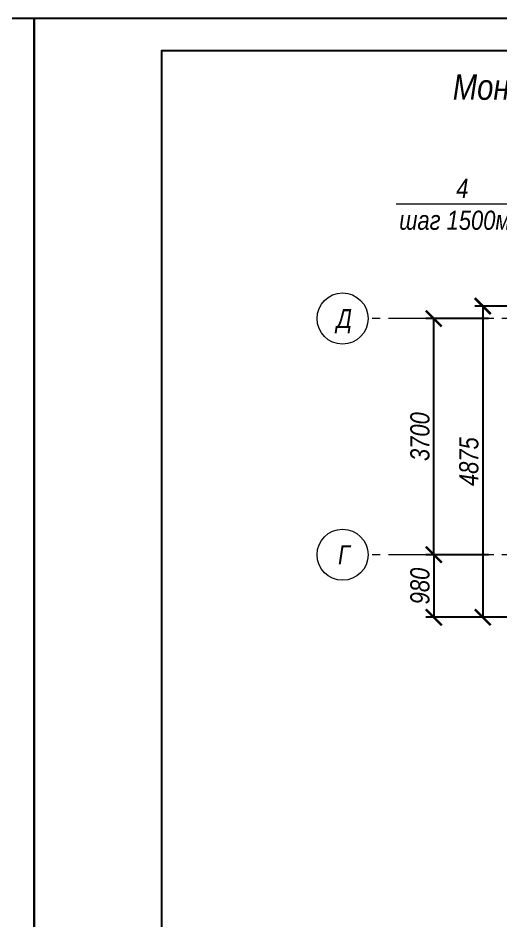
# Model space of a CAD drawing. Header units: millimetres. Extents: x 1582001 to 3303937, y 226471 to 491235.
# Drawn here: x 1707751 to 1715313, y 306813 to 320955 of the extents above; entities that cross this region are included whole.
import ezdxf
from ezdxf.enums import TextEntityAlignment as Align

# ---------------------------------------------------------------- set-up
doc = ezdxf.new("R2010")
doc.units = ezdxf.units.MM
doc.linetypes.add('CENTER', pattern=[50.8, 31.75, -6.35, 6.35, -6.35])
doc.layers.get('Defpoints').update_dxf_attribs({"color": 255, "lineweight": 30})
doc.layers.add('Оси', color=251, linetype='CENTER', lineweight=9)
doc.layers.add('Размеры', color=7, linetype='Continuous', lineweight=18)
doc.layers.add('Формуляр', color=138, linetype='Continuous')
doc.styles.add('GOST 2.304', font='ARIALNI.TTF', dxfattribs={"width": 0.98, "height": 300})
doc.styles.get("Standard").update_dxf_attribs({"font": 'ARIALNI.TTF', "height": 300})
doc.styles.add('STYLE1', font='ARIALNI.TTF', dxfattribs={"height": 300})
doc.styles.add('Текст', font='ARIALNI.TTF')
doc.dimstyles.new('ISO-25', dxfattribs={"dimscale": 100, "dimtxt": 2.5, "dimasz": 2.5, "dimexe": 1.25, "dimexo": 0.625, "dimtad": 1, "dimdec": 0, "dimtxsty": 'Standard', "dimblk": 'ARCHTICK', "dimcen": 2.5, "dimadec": 0, "dimazin": 0, "dimtfac": 1, "dimtdec": 0, "dimtmove": 0, "dimatfit": 3, "dimfxl": 0, "dimarcsym": 0})

# ---------------------------------------------------------------- blocks, each defined once
blk = doc.blocks.new('_ArchTick')
at = {"color": 0, "linetype": 'ByBlock', "const_width": 0.15}
blk.add_lwpolyline([(-0.5, -0.5), (0.5, 0.5)], dxfattribs=at)
blk = doc.blocks.new('*D2031')
at = {"layer": 'Defpoints', "color": 0, "lineweight": -3, "ltscale": 100, "transparency": 16777216}
for p in [(1717094, 316444), (1715028, 311569), (1717094, 311569)]:
    blk.add_point(p, dxfattribs=at)
at = {"layer": 'Размеры', "color": 0, "lineweight": -2, "ltscale": 100, "transparency": 16777216}
for p, q in [((1717031, 316444), (1714903, 316444)), ((1715028, 316444), (1715028, 311569)), ((1717031, 311569), (1714903, 311569))]:
    blk.add_line(p, q, dxfattribs=at)
at = {"layer": 'Размеры', "color": 0, "lineweight": -2, "ltscale": 100, "transparency": 16777216, "xscale": 250, "yscale": 250, "zscale": 250}
for p, rotation in [((1715028, 316444), 90), ((1715028, 311569), 270)]:
    blk.add_blockref('_ArchTick', p, dxfattribs=dict(at, rotation=rotation))
at = {"layer": 'Размеры', "color": 0, "ltscale": 100, "transparency": 16777216, "insert": (1714812, 314007), "char_height": 300, "attachment_point": 5, "rotation": 90}
blk.add_mtext('4875', dxfattribs=at)
blk = doc.blocks.new('*D2040')
at = {"layer": 'Defpoints', "color": 0, "lineweight": -3, "ltscale": 100, "transparency": 16777216}
for p in [(1714262, 316249), (1715181, 316249), (1715181, 312549)]:
    blk.add_point(p, dxfattribs=at)
at = {"layer": 'Размеры', "color": 0, "lineweight": -2, "ltscale": 100, "transparency": 16777216}
for p, q in [((1715118, 316249), (1714137, 316249)), ((1714262, 312549), (1714262, 316249)), ((1715118, 312549), (1714137, 312549))]:
    blk.add_line(p, q, dxfattribs=at)
at = {"layer": 'Размеры', "color": 0, "lineweight": -2, "ltscale": 100, "transparency": 16777216, "xscale": 250, "yscale": 250, "zscale": 250}
for p, rotation in [((1714262, 316249), 90), ((1714262, 312549), 270)]:
    blk.add_blockref('_ArchTick', p, dxfattribs=dict(at, rotation=rotation))
at = {"layer": 'Размеры', "color": 0, "ltscale": 100, "transparency": 16777216, "insert": (1714046, 314399), "char_height": 300, "attachment_point": 5, "rotation": 90}
blk.add_mtext('3700', dxfattribs=at)
blk = doc.blocks.new('*D2041')
at = {"layer": 'Defpoints', "color": 0, "lineweight": -3, "ltscale": 100, "transparency": 16777216}
for p in [(1715028, 312549), (1714262, 311569), (1715028, 311569)]:
    blk.add_point(p, dxfattribs=at)
at = {"layer": 'Размеры', "color": 0, "lineweight": -2, "ltscale": 100, "transparency": 16777216}
for p, q in [((1714965, 312549), (1714137, 312549)), ((1714262, 312549), (1714262, 311569)), ((1714965, 311569), (1714137, 311569))]:
    blk.add_line(p, q, dxfattribs=at)
at = {"layer": 'Размеры', "color": 0, "lineweight": -2, "ltscale": 100, "transparency": 16777216, "xscale": 250, "yscale": 250, "zscale": 250}
for p, rotation in [((1714262, 312549), 90), ((1714262, 311569), 270)]:
    blk.add_blockref('_ArchTick', p, dxfattribs=dict(at, rotation=rotation))
at = {"layer": 'Размеры', "color": 0, "ltscale": 100, "transparency": 16777216, "insert": (1714046, 312059), "char_height": 300, "attachment_point": 5, "rotation": 90}
blk.add_mtext('980', dxfattribs=at)

msp = doc.modelspace()

# ---------------------------------------------------------------- linework, layer by layer
at = {"layer": 'Оси', "ltscale": 20}
for p, q in [((1722313.6, 316249), (1713233.5, 316249)), ((1722313.6, 312549), (1713233.5, 312549))]:
    msp.add_line(p, q, dxfattribs=at)
at = {"layer": 'Оси', "linetype": 'Continuous', "ltscale": 100}
for centre in [(1712833.5, 316249), (1712833.5, 316249), (1712833.5, 312549), (1712833.5, 312549)]:
    msp.add_circle(centre, 400, dxfattribs=at)
at = {"layer": 'Размеры', "ltscale": 100}
msp.add_line((1715748, 318038.3), (1713670.6, 318038.3), dxfattribs=at)
at = {"layer": 'Формуляр', "color": 0}
for points in [[(1666000.8, 320955), (1708000.7, 320955), (1708000.7, 291255.1), (1666000.8, 291255.1)], [(1708000.7, 320955), (1750000.6, 320955), (1750000.6, 291255.1), (1708000.7, 291255.1)], [(1710000.7, 291755.1), (1710000.7, 320444.9), (1749500.6, 320444.9), (1749500.6, 291755.1)]]:
    msp.add_lwpolyline(points, close=True, dxfattribs=at)

# ---------------------------------------------------------------- texts
at = {"ltscale": 2, "insert": (1714559.3, 320074.2), "char_height": 400, "width": 12867.82, "attachment_point": 1, "style": 'STYLE1'}
msp.add_mtext('Монолитное перекрытие на отм. +4.125', dxfattribs=at)
at = {"layer": 'Оси', "linetype": 'Continuous', "ltscale": 100, "style": 'GOST 2.304'}
for s, p in [('Д', (1712859.9, 316249)), ('Г', (1712859.9, 312549))]:
    msp.add_text(s, height=297.2, dxfattribs=at).set_placement(p, align=Align.MIDDLE_CENTER)
at = {"layer": 'Размеры', "ltscale": 100, "style": 'Текст'}
for s, p in [('4', (1714613.8, 318138.3)), ('шаг 1500мм', (1713720.6, 317638.3))]:
    msp.add_text(s, height=300, dxfattribs=at).set_placement(p)

# ---------------------------------------------------------------- dimensions: what is measured, and where the dimension line sits
at = {"layer": 'Размеры', "ltscale": 100}
for base, p1, p2, picture, middle in [((1715027.6, 311569), (1717093.6, 316444), (1717093.6, 311569), '*D2031', (1714811.9, 314006.5)), ((1714262, 316249), (1715180.9, 312549), (1715180.9, 316249), '*D2040', (1714046.3, 314399)), ((1714262, 311569), (1715027.6, 312549), (1715027.6, 311569), '*D2041', (1714046.3, 312059))]:
    dim = msp.add_linear_dim(base=base, p1=p1, p2=p2, angle=90, dimstyle='ISO-25', override={"dimscale": 100, "dimlfac": 1, "dimtxsty": 'Standard', "dimblk1": 'ArchTick', "dimblk2": 'ArchTick', "dimsah": 1, "dimtmove": 0, "dimtolj": 0}, dxfattribs=at)
    dim.commit()
    dim.dimension.update_dxf_attribs({"geometry": picture, "text_midpoint": middle})

doc.saveas('drawing.dxf')
